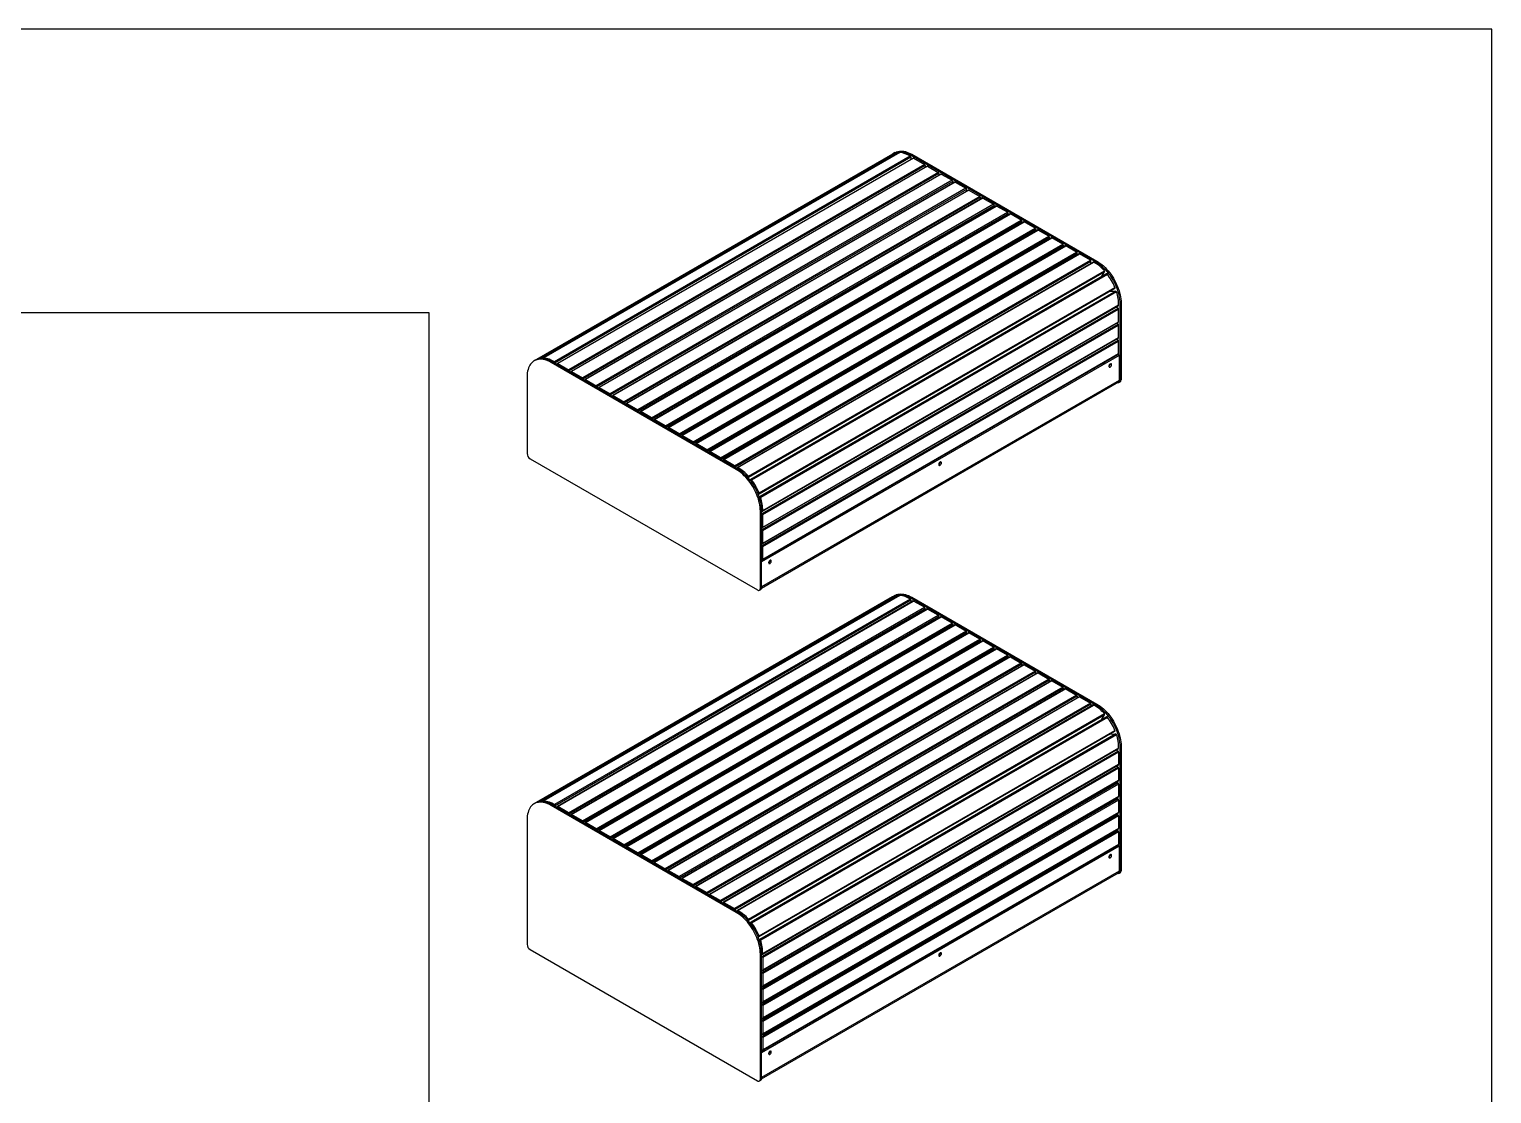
# Model space of a CAD drawing. Header units: millimetres. Extents: x 11004 to 16944, y 3085 to 7285.
# Drawn here: x 14880 to 16944, y 5783 to 7285 of the extents above; entities that cross this region are included whole.
import ezdxf

# ---------------------------------------------------------------- set-up
doc = ezdxf.new("R2010")
doc.units = ezdxf.units.MM
doc.header["$LTSCALE"] = 0.3
doc.layers.add('Nekreslit', color=6, linetype='Continuous', plot=False)

msp = doc.modelspace()

# ---------------------------------------------------------------- linework, layer by layer
for p, q in [((16098.4, 7109.2), (15596.1, 6819.2)), ((16104.4, 7111.3), (15602.1, 6821.3)), ((16105.6, 7110.2), (15603.8, 6820.5)), ((16108.4, 7111.4), (15606.1, 6821.4)), ((16108.7, 7111.4), (15606.3, 6821.4)), ((16123.7, 7106.1), (15621.3, 6816.1)), ((16124.5, 7104.7), (15622.2, 6814.7)), ((16127.8, 7103.5), (15625.5, 6813.5)), ((16128.4, 7103.4), (15626.1, 6813.4)), ((16101.9, 7111.2), (16100.2, 7110.2)), ((16105.6, 7110.2), (16105.7, 7109.8)), ((16124.2, 7107.8), (16125.9, 7108.8)), ((16124.2, 7107.8), (16385.5, 6957)), ((16124.5, 7104.7), (16124.5, 7101.6)), ((16125.9, 7108.8), (16387.2, 6957.9)), ((16128.4, 7103.4), (16143.7, 7094.6)), ((16143.7, 7094.6), (15641.3, 6804.6)), ((16144.5, 7093.1), (15642.2, 6803.2)), ((16147.3, 7092.2), (15645, 6802.2)), ((16147.9, 7092.2), (15645.6, 6802.2)), ((16163.2, 7083.3), (15660.9, 6793.4)), ((16164, 7081.9), (15661.7, 6791.9)), ((16166.8, 7081), (15664.5, 6791)), ((16167.4, 7080.9), (15665.1, 6790.9)), ((16144.5, 7093.1), (16144.5, 7090.6)), ((16147.9, 7092.2), (16163.2, 7083.3)), ((16164, 7081.9), (16164, 7079.3)), ((16167.4, 7080.9), (16182.7, 7072.1)), ((16182.7, 7072.1), (15680.4, 6782.1)), ((16183.5, 7070.6), (15681.2, 6780.6)), ((16186.3, 7069.7), (15684, 6779.7)), ((16186.9, 7069.6), (15684.6, 6779.6)), ((16202.2, 7060.8), (15699.9, 6770.8)), ((16183.5, 7070.6), (16183.5, 7068.1)), ((16186.9, 7069.6), (16202.2, 7060.8)), ((16203.1, 7059.3), (15700.7, 6769.4)), ((16205.9, 7058.4), (15703.5, 6768.4)), ((16206.5, 7058.4), (15704.1, 6768.4)), ((16221.7, 7049.5), (15719.4, 6759.6)), ((16222.6, 7048.1), (15720.2, 6758.1)), ((16225.4, 7047.2), (15723, 6757.2)), ((16226, 7047.1), (15723.6, 6757.1)), ((16203.1, 7059.3), (16203.1, 7056.8)), ((16206.5, 7058.4), (16221.7, 7049.5)), ((16222.6, 7048.1), (16222.6, 7045.5)), ((16226, 7047.1), (16241.2, 7038.3)), ((16241.2, 7038.3), (15738.9, 6748.3)), ((16242.1, 7036.8), (15739.8, 6746.8)), ((16244.9, 7035.9), (15742.6, 6745.9)), ((15743.2, 6745.8), (16245.5, 7035.8)), ((15758.4, 6737), (16260.8, 7027)), ((15759.3, 6735.5), (16261.6, 7025.5)), ((16264.4, 7024.6), (15762.1, 6734.6)), ((15762.7, 6734.6), (16265, 7024.6)), ((16242.1, 7036.8), (16242.1, 7034.3)), ((16260.8, 7027), (16245.5, 7035.8)), ((16261.6, 7023), (16261.6, 7025.5)), ((16280.3, 7015.7), (16265, 7024.6)), ((15778, 6725.8), (16280.3, 7015.7)), ((15778.8, 6724.3), (16281.1, 7014.3)), ((16283.9, 7013.3), (15781.6, 6723.4)), ((15782.2, 6723.3), (16284.5, 7013.3)), ((15797.5, 6714.5), (16299.8, 7004.5)), ((15798.3, 6713), (16300.7, 7003)), ((16303.5, 7002.1), (15801.1, 6712.1)), ((15801.7, 6712), (16304, 7002)), ((16281.1, 7011.7), (16281.1, 7014.3)), ((16299.8, 7004.5), (16284.5, 7013.3)), ((16300.7, 7000.5), (16300.7, 7003)), ((16319.3, 6993.2), (16304, 7002)), ((15817, 6703.2), (16319.3, 6993.2)), ((15817.8, 6701.7), (16320.2, 6991.7)), ((16323, 6990.8), (15820.6, 6700.8)), ((15821.2, 6700.8), (16323.6, 6990.8)), ((15836.5, 6692), (16338.8, 6981.9)), ((15837.4, 6690.5), (16339.7, 6980.5)), ((16342.5, 6979.6), (15840.2, 6689.6)), ((15840.8, 6689.5), (16343.1, 6979.5)), ((16320.2, 6989.2), (16320.2, 6991.7)), ((16338.8, 6981.9), (16323.6, 6990.8)), ((16339.7, 6977.9), (16339.7, 6980.5)), ((16358.4, 6970.7), (16343.1, 6979.5)), ((15856, 6680.7), (16358.4, 6970.7)), ((15856.9, 6679.2), (16359.2, 6969.2)), ((16362, 6968.3), (15859.7, 6678.3)), ((15860.3, 6678.2), (16362.6, 6968.2)), ((15875.5, 6669.4), (16377.9, 6959.4)), ((15876.4, 6667.9), (16378.7, 6957.9)), ((16359.2, 6966.7), (16359.2, 6969.2)), ((16377.9, 6959.4), (16362.6, 6968.2)), ((16378.7, 6954.8), (16378.7, 6957.9)), ((16385.5, 6957), (16387.2, 6957.9)), ((16382, 6956.7), (15879.7, 6666.7)), ((15880.3, 6666.7), (16382.6, 6956.6)), ((15895.3, 6654.6), (16397.6, 6944.6)), ((15895.7, 6653), (16398, 6943)), ((16400.8, 6940), (15898.5, 6650)), ((15899.5, 6649.5), (16401.9, 6939.5)), ((16393.5, 6935.8), (16398, 6943)), ((15910.2, 6629.8), (16412.5, 6919.8)), ((15910.3, 6630.9), (16412.6, 6920.9)), ((16413.6, 6915.8), (15911.3, 6625.8)), ((16405.1, 6915.5), (16413.6, 6915.8)), ((16405.6, 6915.8), (16405.7, 6915.5)), ((16414.8, 6914.7), (15912.5, 6624.7)), ((15915.1, 6605.2), (16417.5, 6895.1)), ((16417.7, 6895.7), (15915.4, 6605.7)), ((16419.4, 6898.2), (16421.1, 6899.2)), ((16419.4, 6898.2), (16419.4, 6789.4)), ((16421.1, 6899.2), (16421.1, 6790.4)), ((15914.6, 6601.8), (16416.9, 6891.8)), ((15915.4, 6600.3), (16417.7, 6890.3)), ((16416.9, 6891.8), (16414.2, 6893.3)), ((16417.7, 6872.6), (16417.7, 6890.3)), ((15914.6, 6579.2), (16416.9, 6869.2)), ((15915.2, 6582.1), (16417.5, 6872.1)), ((15915.4, 6582.7), (16417.7, 6872.6)), ((15915.4, 6577.8), (16417.7, 6867.7)), ((16416.9, 6869.2), (16414.7, 6870.5)), ((16417.7, 6850.1), (16417.7, 6867.7)), ((15914.6, 6556.7), (16416.9, 6846.7)), ((15915.2, 6559.6), (16417.5, 6849.6)), ((15915.4, 6560.1), (16417.7, 6850.1)), ((15915.4, 6555.2), (16417.7, 6845.2)), ((16416.9, 6846.7), (16414.7, 6847.9)), ((16417.7, 6827.6), (16417.7, 6845.2)), ((15594.4, 6818.3), (15592.7, 6817.3)), ((15618.4, 6815.9), (15616.7, 6814.9)), ((15878.1, 6664), (15616.7, 6814.9)), ((15879.8, 6665), (15618.4, 6815.9)), ((15622.2, 6814.7), (15622.2, 6813.7)), ((15625.2, 6812), (15625.2, 6813)), ((15626.1, 6813.4), (15641.3, 6804.6)), ((16416.9, 6826.1), (15913.7, 6535.6)), ((16418.6, 6825.1), (15913.7, 6533.7)), ((15915.2, 6537), (16417.5, 6827)), ((15915.4, 6537.6), (16417.7, 6827.6)), ((16395.2, 6814.1), (16395.7, 6813.9)), ((16395.7, 6813.9), (16396.5, 6814.3)), ((16396.5, 6814.3), (16396, 6814.6)), ((16396.1, 6814.7), (16396.2, 6814.6)), ((16396.7, 6814.4), (16396.5, 6814.4)), ((16397.4, 6815.2), (16397.3, 6815.3)), ((16397.4, 6815.2), (16397.3, 6815.3)), ((16397.4, 6815.2), (16397.5, 6815.5)), ((16401.8, 6818), (16401.8, 6817.4)), ((16402.7, 6817.9), (16402.7, 6818.5)), ((16405.9, 6811.9), (16405, 6812.4)), ((16411.3, 6823.5), (16411.8, 6823.2)), ((16411.8, 6823.2), (16412.7, 6823.7)), ((16412.7, 6823.7), (16412.2, 6823.9)), ((16418.6, 6825.1), (16416.9, 6826.1)), ((16418.6, 6825.1), (16418.6, 6789.8)), ((15582.8, 6795.3), (15582.8, 6686.5)), ((15642.2, 6803.2), (15642.2, 6802.2)), ((15644.7, 6800.7), (15644.7, 6801.7)), ((15645.6, 6802.2), (15660.9, 6793.4)), ((15661.7, 6791.9), (15661.7, 6790.9)), ((16141.3, 6789.3), (16158.3, 6799.1)), ((16380.5, 6805.7), (16380.5, 6805.1)), ((16383.2, 6806.9), (16383.5, 6806.8)), ((16383.3, 6807.3), (16383.8, 6807)), ((16384.6, 6808.1), (16384.6, 6807.5)), ((16386, 6808.9), (16386, 6808.3)), ((16386.6, 6808.6), (16386.6, 6809.2)), ((15664.2, 6789.4), (15664.2, 6790.4)), ((15665.1, 6790.9), (15680.4, 6782.1)), ((15681.2, 6780.6), (15681.2, 6779.6)), ((15683.8, 6778.2), (15683.8, 6779.2)), ((15684.6, 6779.6), (15699.9, 6770.8)), ((16418.6, 6789.8), (15913.7, 6498.4)), ((15913.7, 6496.7), (16417.6, 6787.7)), ((16418.2, 6786.7), (16419.9, 6787.6)), ((16419.4, 6789.4), (16421.1, 6790.4)), ((15700.7, 6769.4), (15700.7, 6768.4)), ((15703.3, 6766.9), (15703.3, 6767.9)), ((15704.1, 6768.4), (15719.4, 6759.6)), ((15720.2, 6758.1), (15720.2, 6757.1)), ((15722.8, 6755.6), (15722.8, 6756.6)), ((15723.6, 6757.1), (15738.9, 6748.3)), ((15739.8, 6746.8), (15739.8, 6745.8)), ((15742.3, 6745.3), (15742.3, 6744.4)), ((15758.4, 6737), (15743.2, 6745.8)), ((15759.3, 6734.6), (15759.3, 6735.5)), ((15761.8, 6734.1), (15761.8, 6733.1)), ((15778, 6725.8), (15762.7, 6734.6)), ((15778.8, 6723.3), (15778.8, 6724.3)), ((15781.4, 6722.8), (15781.4, 6721.8)), ((15797.5, 6714.5), (15782.2, 6723.3)), ((15798.3, 6712), (15798.3, 6713)), ((15800.9, 6711.5), (15800.9, 6710.6)), ((15817, 6703.2), (15801.7, 6712)), ((15817.8, 6700.8), (15817.8, 6701.7)), ((15820.4, 6700.3), (15820.4, 6699.3)), ((15836.5, 6692), (15821.2, 6700.8)), ((15837.4, 6689.5), (15837.4, 6690.5)), ((15839.9, 6689), (15839.9, 6688)), ((15856, 6680.7), (15840.8, 6689.5)), ((15587, 6679.2), (15907.8, 6494)), ((15856.9, 6678.2), (15856.9, 6679.2)), ((15859.4, 6677.7), (15859.4, 6676.8)), ((15875.5, 6669.4), (15860.3, 6678.2)), ((15876.4, 6667), (15876.4, 6667.9)), ((16145.6, 6669.8), (16145.9, 6669.6)), ((16145.7, 6670.1), (16145.9, 6670)), ((16145.9, 6670.2), (16145.9, 6669.7)), ((16146.4, 6670), (16146.4, 6670.5)), ((16155.1, 6675.5), (16155.6, 6675.2)), ((16155.6, 6675.2), (16156.4, 6675.7)), ((16156.4, 6675.7), (16155.9, 6676)), ((16156.1, 6676.1), (16156.3, 6675.9)), ((16157.5, 6676.9), (16157.4, 6676.9)), ((16157.5, 6676.9), (16157.4, 6676.9)), ((16161.7, 6679.4), (16161.7, 6678.8)), ((16162.6, 6679.3), (16162.6, 6679.8)), ((16165.7, 6673.3), (16164.9, 6673.8)), ((16171.2, 6684.8), (16171.7, 6684.5)), ((16171.7, 6684.5), (16172.5, 6685)), ((16172.5, 6685), (16172, 6685.3)), ((15879.8, 6665), (15878.1, 6664)), ((15879.4, 6666.2), (15879.4, 6665.2)), ((15895, 6652), (15895.7, 6653)), ((15897.5, 6649), (15897.9, 6649.2)), ((15898.3, 6649.9), (15897.7, 6648.8)), ((16140.3, 6667), (16140.3, 6666.5)), ((15908.7, 6629.7), (15910, 6629.7)), ((15909.1, 6629.7), (15908.8, 6629.5)), ((15910.1, 6625.8), (15911.3, 6625.8)), ((15913.7, 6606.2), (15912, 6605.2)), ((15913.7, 6497.5), (15913.7, 6606.2)), ((15912, 6496.5), (15912, 6605.2)), ((15914.5, 6605.2), (15913.7, 6605.7)), ((15914.6, 6601.8), (15913.7, 6602.3)), ((15915.4, 6582.7), (15915.4, 6600.3)), ((15913.7, 6582.7), (15914.6, 6582.2)), ((15914.6, 6579.2), (15913.7, 6579.7)), ((15915.4, 6560.1), (15915.4, 6577.8)), ((15913.7, 6560.1), (15914.6, 6559.6)), ((15914.6, 6556.7), (15913.7, 6557.2)), ((15915.4, 6537.6), (15915.4, 6555.2)), ((15931, 6546.2), (15931.5, 6545.9)), ((15931.5, 6545.9), (15932.4, 6546.4)), ((15932.4, 6546.4), (15931.9, 6546.7)), ((15913.7, 6537.6), (15914.6, 6537.1)), ((15913.7, 6537.6), (15915.4, 6536.6)), ((15915.4, 6536.6), (15916.3, 6537.1)), ((15916.3, 6537.1), (15915.8, 6537.4)), ((15915.9, 6537.4), (15916, 6537.3)), ((15916.4, 6537.2), (15916.2, 6537.1)), ((15917.2, 6538), (15917, 6538.1)), ((15917.2, 6538), (15917, 6538.1)), ((15917.2, 6538), (15917.2, 6538.2)), ((15921.6, 6540.7), (15921.6, 6540.2)), ((15922.4, 6540.6), (15922.4, 6541.2)), ((15925.6, 6534.6), (15924.7, 6535.1)), ((16098.4, 6484.2), (15596.1, 6194.2)), ((16104.4, 6486.2), (15602.1, 6196.2)), ((16105.6, 6485.2), (15603.8, 6195.5)), ((16108.4, 6486.3), (15606.1, 6196.3)), ((16108.7, 6486.4), (15606.3, 6196.4)), ((15910.8, 6493.7), (15912.5, 6494.7)), ((15913.7, 6497.5), (15912, 6496.5)), ((16101.9, 6486.2), (16100.2, 6485.2)), ((16105.6, 6485.2), (16105.7, 6484.8)), ((16124.2, 6482.8), (16125.9, 6483.8)), ((16124.2, 6482.8), (16385.5, 6331.9)), ((16125.9, 6483.8), (16387.2, 6332.9)), ((16123.7, 6481.1), (15621.3, 6191.1)), ((16124.5, 6479.6), (15622.2, 6189.6)), ((16127.8, 6478.5), (15625.5, 6188.5)), ((15626.1, 6188.4), (16128.4, 6478.4)), ((15641.3, 6179.6), (16143.7, 6469.6)), ((15642.2, 6178.1), (16144.5, 6468.1)), ((16147.3, 6467.2), (15645, 6177.2)), ((15645.6, 6177.1), (16147.9, 6467.1)), ((16124.5, 6479.6), (16124.5, 6476.6)), ((16143.7, 6469.6), (16128.4, 6478.4)), ((16144.5, 6465.6), (16144.5, 6468.1)), ((16163.2, 6458.3), (16147.9, 6467.1)), ((15660.9, 6168.3), (16163.2, 6458.3)), ((15661.7, 6166.9), (16164, 6456.8)), ((16166.8, 6455.9), (15664.5, 6165.9)), ((15665.1, 6165.9), (16167.4, 6455.9)), ((15680.4, 6157.1), (16182.7, 6447)), ((15681.2, 6155.6), (16183.5, 6445.6)), ((16186.3, 6444.7), (15684, 6154.7)), ((15684.6, 6154.6), (16186.9, 6444.6)), ((16164, 6454.3), (16164, 6456.8)), ((16182.7, 6447), (16167.4, 6455.9)), ((16183.5, 6443), (16183.5, 6445.6)), ((16202.2, 6435.8), (16186.9, 6444.6)), ((15699.9, 6145.8), (16202.2, 6435.8)), ((15700.7, 6144.3), (16203.1, 6434.3)), ((16205.9, 6433.4), (15703.5, 6143.4)), ((15704.1, 6143.3), (16206.5, 6433.3)), ((15719.4, 6134.5), (16221.7, 6424.5)), ((15720.2, 6133.1), (16222.6, 6423)), ((16225.4, 6422.1), (15723, 6132.1)), ((15723.6, 6132.1), (16226, 6422.1)), ((16203.1, 6431.8), (16203.1, 6434.3)), ((16221.7, 6424.5), (16206.5, 6433.3)), ((16222.6, 6420.5), (16222.6, 6423)), ((16241.2, 6413.2), (16226, 6422.1)), ((15738.9, 6123.3), (16241.2, 6413.2)), ((15739.8, 6121.8), (16242.1, 6411.8)), ((16244.9, 6410.9), (15742.6, 6120.9)), ((15743.2, 6120.8), (16245.5, 6410.8)), ((15758.4, 6112), (16260.8, 6402)), ((15759.3, 6110.5), (16261.6, 6400.5)), ((16264.4, 6399.6), (15762.1, 6109.6)), ((16265, 6399.5), (15762.7, 6109.5)), ((16242.1, 6409.2), (16242.1, 6411.8)), ((16260.8, 6402), (16245.5, 6410.8)), ((16261.6, 6398), (16261.6, 6400.5)), ((16265, 6399.5), (16280.3, 6390.7)), ((16280.3, 6390.7), (15777.9, 6100.7)), ((16281.1, 6389.2), (15778.8, 6099.3)), ((16283.9, 6388.3), (15781.6, 6098.3)), ((16284.5, 6388.3), (15782.2, 6098.3)), ((16299.8, 6379.4), (15797.5, 6089.5)), ((16281.1, 6389.2), (16281.1, 6386.7)), ((16284.5, 6388.3), (16299.8, 6379.4)), ((16300.6, 6378), (15798.3, 6088)), ((16303.4, 6377.1), (15801.1, 6087.1)), ((16304, 6377), (15801.7, 6087)), ((16319.3, 6368.2), (15817, 6078.2)), ((16320.2, 6366.7), (15817.8, 6076.7)), ((16323, 6365.8), (15820.6, 6075.8)), ((16323.6, 6365.7), (15821.2, 6075.7)), ((16300.6, 6378), (16300.6, 6375.4)), ((16304, 6377), (16319.3, 6368.2)), ((16320.2, 6366.7), (16320.2, 6364.2)), ((16323.6, 6365.7), (16338.8, 6356.9)), ((16338.8, 6356.9), (15836.5, 6066.9)), ((16339.7, 6355.4), (15837.3, 6065.5)), ((16342.5, 6354.5), (15840.1, 6064.5)), ((16343.1, 6354.5), (15840.7, 6064.5)), ((16358.3, 6345.6), (15856, 6055.7)), ((16359.2, 6344.2), (15856.9, 6054.2)), ((16362, 6343.3), (15859.7, 6053.3)), ((16362.6, 6343.2), (15860.3, 6053.2)), ((16339.7, 6355.4), (16339.7, 6352.9)), ((16343.1, 6354.5), (16358.3, 6345.6)), ((16359.2, 6344.2), (16359.2, 6341.6)), ((16362.6, 6343.2), (16377.9, 6334.4)), ((16377.9, 6334.4), (15875.5, 6044.4)), ((16378.7, 6332.9), (15876.4, 6042.9)), ((16382, 6331.7), (15879.7, 6041.7)), ((15880.2, 6041.6), (16382.6, 6331.6)), ((15895.3, 6029.6), (16397.6, 6319.6)), ((15895.7, 6028), (16398, 6318)), ((16378.7, 6332.9), (16378.7, 6329.8)), ((16385.5, 6331.9), (16387.2, 6332.9)), ((16393.4, 6310.7), (16398, 6318)), ((16400.8, 6315), (15898.5, 6025)), ((15899.5, 6024.5), (16401.8, 6314.5)), ((15910.2, 6004.8), (16412.5, 6294.7)), ((15910.3, 6005.9), (16412.6, 6295.9)), ((16413.6, 6290.9), (15911.3, 6000.9)), ((16414.8, 6289.8), (15912.5, 5999.8)), ((16405.4, 6290.6), (16413.6, 6290.9)), ((16416.9, 6266.7), (15914.6, 5976.7)), ((15915.1, 5980.3), (16417.5, 6270.3)), ((16417.7, 6270.8), (15915.4, 5980.8)), ((16417.7, 6265.3), (15915.4, 5975.3)), ((16414.1, 6268.3), (16416.9, 6266.7)), ((16417.7, 6265.3), (16417.7, 6247.6)), ((16419.4, 6273.1), (16421.1, 6274.1)), ((16419.4, 6273.1), (16419.4, 6096.8)), ((16421.1, 6274.1), (16421.1, 6097.7)), ((16416.9, 6244.2), (15914.6, 5954.2)), ((15915.2, 5957.1), (16417.5, 6247.1)), ((16417.7, 6247.6), (15915.4, 5957.6)), ((16417.7, 6242.7), (15915.4, 5952.7)), ((16414.7, 6245.5), (16416.9, 6244.2)), ((16417.7, 6242.7), (16417.7, 6225.1)), ((16416.9, 6221.7), (15914.6, 5931.7)), ((15915.2, 5934.5), (16417.5, 6224.5)), ((16417.7, 6225.1), (15915.4, 5935.1)), ((16417.7, 6220.2), (15915.4, 5930.2)), ((16414.7, 6222.9), (16416.9, 6221.7)), ((16417.7, 6220.2), (16417.7, 6202.5)), ((15594.4, 6193.2), (15592.7, 6192.2)), ((16416.9, 6199.1), (15914.6, 5909.1)), ((15915.2, 5912), (16417.5, 6202)), ((16417.7, 6202.5), (15915.4, 5912.6)), ((16417.7, 6197.6), (15915.4, 5907.7)), ((16414.7, 6200.4), (16416.9, 6199.1)), ((16417.7, 6197.6), (16417.7, 6180)), ((15618.4, 6190.8), (15616.7, 6189.9)), ((15878.1, 6039), (15616.7, 6189.9)), ((15879.8, 6040), (15618.4, 6190.8)), ((15622.2, 6189.6), (15622.2, 6188.7)), ((15625.2, 6187.9), (15625.2, 6186.9)), ((15641.3, 6179.6), (15626.1, 6188.4)), ((15642.2, 6177.1), (15642.2, 6178.1)), ((15644.7, 6176.6), (15644.7, 6175.7)), ((15660.9, 6168.3), (15645.6, 6177.1)), ((16416.9, 6176.6), (15914.6, 5886.6)), ((15915.2, 5889.5), (16417.5, 6179.5)), ((16417.7, 6180), (15915.4, 5890)), ((16417.7, 6175.1), (15915.4, 5885.1)), ((16414.7, 6177.8), (16416.9, 6176.6)), ((16417.7, 6175.1), (16417.7, 6157.5)), ((15582.8, 6170.3), (15582.8, 5993.9)), ((15661.7, 6165.9), (15661.7, 6166.9)), ((15664.2, 6165.4), (15664.2, 6164.4)), ((15680.4, 6157.1), (15665.1, 6165.9)), ((15681.2, 6154.6), (15681.2, 6155.6)), ((15683.8, 6154.1), (15683.8, 6153.1)), ((15699.9, 6145.8), (15684.6, 6154.6)), ((16416.9, 6154), (15914.6, 5864.1)), ((15915.2, 5866.9), (16417.5, 6156.9)), ((16417.7, 6157.5), (15915.4, 5867.5)), ((16417.7, 6152.6), (15915.4, 5862.6)), ((16414.7, 6155.3), (16416.9, 6154)), ((16417.7, 6152.6), (16417.7, 6134.9)), ((15700.7, 6143.3), (15700.7, 6144.3)), ((15703.3, 6142.8), (15703.3, 6141.9)), ((15719.4, 6134.5), (15704.1, 6143.3)), ((15720.2, 6132.1), (15720.2, 6133.1)), ((15722.8, 6131.6), (15722.8, 6130.6)), ((15738.9, 6123.3), (15723.6, 6132.1)), ((16416.9, 6133.5), (15913.7, 5843)), ((16418.6, 6132.5), (15913.7, 5841)), ((15915.2, 5844.4), (16417.5, 6134.4)), ((16417.7, 6134.9), (15915.4, 5844.9)), ((16412.6, 6131), (16412.1, 6131.3)), ((16418.6, 6132.5), (16416.9, 6133.5)), ((16418.6, 6132.5), (16418.6, 6097.2)), ((15739.8, 6120.8), (15739.8, 6121.8)), ((15742.3, 6120.3), (15742.3, 6119.3)), ((15758.4, 6112), (15743.2, 6120.8)), ((15759.3, 6109.5), (15759.3, 6110.5)), ((16380.5, 6113), (16380.5, 6112.4)), ((16383.2, 6114.3), (16383.4, 6114.2)), ((16383.3, 6114.6), (16383.8, 6114.4)), ((16384.6, 6115.4), (16384.6, 6114.9)), ((16386, 6116.2), (16386, 6115.6)), ((16386.5, 6116), (16386.5, 6116.5)), ((16395.2, 6121.5), (16395.7, 6121.2)), ((16395.7, 6121.2), (16396.5, 6121.7)), ((16396.5, 6121.7), (16396, 6122)), ((16396.1, 6122), (16396.2, 6121.9)), ((16397.4, 6122.6), (16397.3, 6122.7)), ((16397.4, 6122.6), (16397.3, 6122.7)), ((16397.4, 6122.6), (16397.5, 6122.8)), ((16401.8, 6125.3), (16401.8, 6124.8)), ((16402.7, 6125.3), (16402.7, 6125.8)), ((16405.9, 6119.3), (16405, 6119.8)), ((16411.3, 6130.8), (16411.8, 6130.5)), ((16411.8, 6130.5), (16412.6, 6131)), ((15761.8, 6108.1), (15761.8, 6109)), ((15762.7, 6109.5), (15777.9, 6100.7)), ((15778.8, 6099.3), (15778.8, 6098.3)), ((15781.3, 6096.8), (15781.3, 6097.8)), ((15782.2, 6098.3), (15797.5, 6089.5)), ((16418.6, 6097.2), (15913.7, 5805.8)), ((15913.7, 5804.1), (16417.6, 6095)), ((16418.2, 6094), (16419.9, 6095)), ((16419.4, 6096.8), (16421.1, 6097.7)), ((15798.3, 6088), (15798.3, 6087)), ((15800.9, 6085.5), (15800.9, 6086.5)), ((15801.7, 6087), (15817, 6078.2)), ((15817.8, 6076.7), (15817.8, 6075.7)), ((15820.4, 6074.3), (15820.4, 6075.3)), ((15821.2, 6075.7), (15836.5, 6066.9)), ((15837.3, 6065.5), (15837.3, 6064.5)), ((15839.9, 6063), (15839.9, 6064)), ((15840.7, 6064.5), (15856, 6055.7)), ((15856.9, 6054.2), (15856.9, 6053.2)), ((15859.4, 6051.7), (15859.4, 6052.7)), ((15860.3, 6053.2), (15875.5, 6044.4)), ((15876.4, 6042.9), (15876.4, 6041.9)), ((15879.8, 6040), (15878.1, 6039)), ((15879.4, 6041.1), (15879.4, 6040.2)), ((15895, 6027), (15895.7, 6028)), ((15897.5, 6024), (15897.9, 6024.2)), ((15898.3, 6024.8), (15897.7, 6023.8)), ((15908.7, 6004.6), (15910, 6004.7)), ((15908.8, 6004.6), (15908.7, 6004.6)), ((15910.1, 6000.9), (15911.3, 6000.9)), ((16161.7, 5986.7), (16161.7, 5986.1)), ((16162.5, 5986.6), (16162.5, 5987.2)), ((16171.2, 5992.2), (16171.7, 5991.9)), ((16171.7, 5991.9), (16172.5, 5992.4)), ((16172.5, 5992.4), (16172, 5992.7)), ((15587, 5986.5), (15907.8, 5801.4)), ((15913.7, 5981.2), (15912, 5980.2)), ((15912, 5803.8), (15912, 5980.2)), ((15913.7, 5804.8), (15913.7, 5981.2)), ((15914.5, 5980.3), (15913.7, 5980.8)), ((15913.7, 5977.2), (15914.6, 5976.7)), ((15915.4, 5975.3), (15915.4, 5957.6)), ((16133.7, 5970.3), (16134, 5970.1)), ((16133.8, 5970.6), (16134.3, 5970.3)), ((16135.2, 5971.4), (16135.2, 5970.8)), ((16145.9, 5977.6), (16145.9, 5977)), ((16146.4, 5977.3), (16146.4, 5977.9)), ((16155, 5982.9), (16155.5, 5982.6)), ((16155.5, 5982.6), (16156.4, 5983.1)), ((16156.4, 5983.1), (16155.9, 5983.4)), ((16156.2, 5983.5), (16156.7, 5983.5)), ((16156.7, 5983.5), (16156.4, 5983.6)), ((16156.7, 5983.5), (16156.4, 5983.6)), ((16156.7, 5983.5), (16157.1, 5984)), ((16165.7, 5980.6), (16164.9, 5981.1)), ((15914.6, 5957.1), (15913.7, 5957.6)), ((15913.7, 5954.7), (15914.6, 5954.2)), ((15915.4, 5952.7), (15915.4, 5935.1)), ((15914.6, 5934.6), (15913.7, 5935.1)), ((15913.7, 5932.1), (15914.6, 5931.7)), ((15915.4, 5930.2), (15915.4, 5912.6)), ((15914.6, 5912.1), (15913.7, 5912.5)), ((15913.7, 5909.6), (15914.6, 5909.1)), ((15915.4, 5907.7), (15915.4, 5890)), ((15914.6, 5889.5), (15913.7, 5890)), ((15913.7, 5887.1), (15914.6, 5886.6)), ((15915.4, 5885.1), (15915.4, 5867.5)), ((15914.6, 5867), (15913.7, 5867.5)), ((15913.7, 5864.5), (15914.6, 5864.1)), ((15914.6, 5844.5), (15913.7, 5844.9)), ((15913.7, 5844.9), (15915.4, 5844)), ((15915.4, 5862.6), (15915.4, 5844.9)), ((15915.4, 5844), (15916.3, 5844.5)), ((15915.8, 5844.8), (15915.9, 5844.7)), ((15916.3, 5844.5), (15915.8, 5844.7)), ((15917.2, 5845.4), (15917, 5845.5)), ((15917.2, 5845.4), (15917, 5845.5)), ((15917.2, 5845.4), (15917.2, 5845.6)), ((15921.6, 5848.1), (15921.6, 5847.5)), ((15922.4, 5848), (15922.4, 5848.6)), ((15925.6, 5842), (15924.7, 5842.5)), ((15931, 5853.6), (15931.5, 5853.3)), ((15931.5, 5853.3), (15932.4, 5853.8)), ((15932.4, 5853.8), (15931.9, 5854.1)), ((15910.8, 5801.1), (15912.5, 5802.1)), ((15913.7, 5804.8), (15912, 5803.8))]:
    msp.add_line(p, q)
at = {"flags": 128}
for points in [[(16099.3, 7109.7), (16099.3, 7109.7), (16101, 7110.7), (16102.7, 7111.4), (16104.6, 7112), (16106.5, 7112.3), (16108.5, 7112.5), (16110.6, 7112.4), (16112.8, 7112.1), (16115, 7111.7), (16117.2, 7111), (16119.5, 7110.1), (16121.8, 7109.1), (16124.2, 7107.8)], [(16101.9, 7111.2), (16102.7, 7111.6), (16104.4, 7112.4), (16106.3, 7112.9), (16108.2, 7113.3), (16110.2, 7113.4), (16112.3, 7113.4), (16114.5, 7113.1), (16116.7, 7112.6), (16118.9, 7112), (16121.2, 7111.1), (16123.5, 7110.1), (16125.9, 7108.8)], [(16108.4, 7111.4), (16108.5, 7111.4), (16108.7, 7111.4)], [(16385.5, 6957), (16387.8, 6955.5), (16390.1, 6953.9), (16392.4, 6952.2), (16394.7, 6950.2), (16396.9, 6948.1), (16399, 6945.9), (16401.1, 6943.6), (16403.1, 6941.1), (16405.1, 6938.5), (16406.9, 6935.8), (16408.7, 6933), (16410.3, 6930.2), (16411.8, 6927.3), (16413.2, 6924.4), (16414.5, 6921.4), (16415.6, 6918.4), (16416.6, 6915.4), (16417.5, 6912.4), (16418.2, 6909.5), (16418.7, 6906.6), (16419.1, 6903.7), (16419.4, 6900.9), (16419.4, 6898.2)], [(16387.2, 6957.9), (16389.5, 6956.5), (16391.8, 6954.9), (16394.1, 6953.1), (16396.4, 6951.2), (16398.6, 6949.1), (16400.7, 6946.9), (16402.8, 6944.5), (16404.8, 6942.1), (16406.8, 6939.5), (16408.6, 6936.8), (16410.4, 6934), (16412, 6931.2), (16413.5, 6928.3), (16414.9, 6925.3), (16416.2, 6922.4), (16417.3, 6919.4), (16418.3, 6916.4), (16419.2, 6913.4), (16419.9, 6910.5), (16420.4, 6907.5), (16420.8, 6904.7), (16421.1, 6901.9), (16421.1, 6899.2)], [(16393.8, 6936.2), (16393.8, 6936.2), (16393.9, 6936)], [(16401.9, 6939.5), (16401.7, 6939.7), (16401.5, 6939.9), (16401.4, 6940), (16401.2, 6940), (16401, 6940.1), (16400.9, 6940), (16400.8, 6940)], [(16412.5, 6919.8), (16412.6, 6919.8), (16412.7, 6919.9), (16412.7, 6920.1), (16412.7, 6920.3), (16412.7, 6920.5), (16412.7, 6920.7), (16412.6, 6920.9)], [(15616.7, 6814.9), (15614.4, 6816.2), (15612.1, 6817.2), (15609.8, 6818.1), (15607.6, 6818.7), (15605.4, 6819.2), (15603.2, 6819.5), (15601.1, 6819.5), (15599.1, 6819.4), (15597.2, 6819), (15595.3, 6818.5), (15593.6, 6817.7), (15591.9, 6816.8), (15590.4, 6815.6), (15589, 6814.3), (15587.7, 6812.8), (15586.6, 6811.1), (15585.6, 6809.3), (15584.8, 6807.3), (15584.1, 6805.2), (15583.5, 6802.9), (15583.1, 6800.5), (15582.9, 6797.9), (15582.8, 6795.3)], [(15618.4, 6815.9), (15616.1, 6817.1), (15613.8, 6818.2), (15611.5, 6819.1), (15609.3, 6819.7), (15607.1, 6820.2), (15604.9, 6820.4), (15602.8, 6820.5), (15600.8, 6820.4), (15598.9, 6820), (15597, 6819.5), (15595.3, 6818.7), (15594.4, 6818.3)], [(15605.9, 6820.3), (15605.9, 6820.5), (15605.8, 6820.8), (15605.8, 6820.9), (15605.9, 6821.1), (15606, 6821.3), (15606.1, 6821.4), (15606.2, 6821.4), (15606.3, 6821.4)], [(16397.4, 6815.2), (16397.4, 6815.2), (16397.4, 6815.2), (16397.4, 6815.2), (16397.4, 6815.2), (16397.4, 6815.2), (16397.4, 6815.2), (16397.4, 6815.2), (16397.4, 6815.2)], [(16397.5, 6814.9), (16397.8, 6815.2), (16398.1, 6815.8)], [(16407.8, 6812), (16407.7, 6812.6), (16407.5, 6813), (16407.1, 6813.3), (16406.7, 6813.4), (16406.1, 6813.3), (16405.6, 6812.9), (16405.1, 6812.5), (16404.6, 6811.9), (16404.3, 6811.2), (16404, 6810.5), (16404, 6809.8), (16404, 6809.2), (16404.3, 6808.8), (16404.6, 6808.5), (16405.1, 6808.5), (16405.6, 6808.6), (16406.1, 6808.9), (16406.7, 6809.4), (16407.1, 6810), (16407.5, 6810.7), (16407.7, 6811.4), (16407.8, 6812)], [(16419.4, 6789.4), (16419.4, 6788.5), (16419.1, 6787.7), (16418.7, 6787.1), (16418.2, 6786.7), (16417.6, 6786.4), (16416.8, 6786.4), (16416, 6786.6), (16415.9, 6786.6)], [(16156.6, 6675.8), (16156.4, 6675.8), (16156.4, 6675.7)], [(16157.4, 6676.3), (16157.6, 6676.6), (16157.9, 6677.1)], [(16157.5, 6676.9), (16157.5, 6676.9), (16157.5, 6676.9), (16157.5, 6676.9), (16157.5, 6676.9), (16157.5, 6676.9), (16157.5, 6676.9), (16157.5, 6676.9), (16157.5, 6676.9)], [(16167.6, 6673.4), (16167.6, 6674), (16167.3, 6674.4), (16167, 6674.7), (16166.5, 6674.8), (16166, 6674.6), (16165.5, 6674.3), (16164.9, 6673.8), (16164.5, 6673.2), (16164.1, 6672.6), (16163.9, 6671.9), (16163.8, 6671.2), (16163.9, 6670.6), (16164.1, 6670.2), (16164.5, 6669.9), (16164.9, 6669.8), (16165.5, 6670), (16166, 6670.3), (16166.5, 6670.7), (16167, 6671.3), (16167.3, 6672), (16167.6, 6672.7), (16167.6, 6673.4)], [(15912, 6605.2), (15911.9, 6608), (15911.7, 6610.8), (15911.3, 6613.6), (15910.8, 6616.5), (15910.1, 6619.5), (15909.2, 6622.5), (15908.2, 6625.5), (15907.1, 6628.5), (15905.8, 6631.4), (15904.4, 6634.4), (15902.9, 6637.3), (15901.2, 6640.1), (15899.5, 6642.9), (15897.7, 6645.6), (15895.7, 6648.1), (15893.7, 6650.6), (15891.6, 6653), (15889.4, 6655.2), (15887.2, 6657.3), (15885, 6659.2), (15882.7, 6661), (15880.4, 6662.6), (15878.1, 6664)], [(15913.7, 6606.2), (15913.6, 6608.9), (15913.4, 6611.7), (15913, 6614.6), (15912.5, 6617.5), (15911.8, 6620.5), (15910.9, 6623.5), (15909.9, 6626.5), (15908.8, 6629.4), (15907.5, 6632.4), (15906.1, 6635.4), (15904.6, 6638.3), (15902.9, 6641.1), (15901.2, 6643.9), (15899.4, 6646.5), (15897.4, 6649.1), (15895.4, 6651.6), (15893.3, 6654), (15891.1, 6656.2), (15888.9, 6658.3), (15886.7, 6660.2), (15884.4, 6662), (15882.1, 6663.6), (15879.8, 6665)], [(15899.5, 6649.5), (15899.4, 6649.7), (15899.2, 6649.9), (15899, 6650), (15898.9, 6650.1), (15898.7, 6650.1), (15898.6, 6650.1), (15898.4, 6650), (15898.3, 6649.9)], [(15910, 6629.7), (15910.1, 6629.8), (15910.2, 6629.8), (15910.3, 6629.9), (15910.4, 6630.1), (15910.4, 6630.3), (15910.4, 6630.5), (15910.4, 6630.7), (15910.3, 6630.9)], [(15917.2, 6537.6), (15917.5, 6538.1), (15917.8, 6538.6)], [(15917.2, 6538), (15917.2, 6538), (15917.2, 6538), (15917.2, 6538), (15917.2, 6538), (15917.2, 6538), (15917.2, 6538), (15917.2, 6538), (15917.2, 6538)], [(15927.5, 6534.8), (15927.4, 6535.3), (15927.2, 6535.8), (15926.8, 6536.1), (15926.4, 6536.1), (15925.9, 6536), (15925.3, 6535.7), (15924.8, 6535.2), (15924.3, 6534.6), (15924, 6533.9), (15923.8, 6533.2), (15923.7, 6532.6), (15923.8, 6532), (15924, 6531.5), (15924.3, 6531.3), (15924.8, 6531.2), (15925.3, 6531.3), (15925.9, 6531.6), (15926.4, 6532.1), (15926.8, 6532.7), (15927.2, 6533.4), (15927.4, 6534.1), (15927.5, 6534.8)], [(15907.8, 6494), (15908.6, 6493.7), (15909.4, 6493.5), (15910.1, 6493.5), (15910.8, 6493.7), (15911.3, 6494.2), (15911.7, 6494.8), (15911.9, 6495.6), (15912, 6496.5)], [(16099.3, 6484.7), (16099.3, 6484.7), (16101, 6485.6), (16102.7, 6486.4), (16104.6, 6486.9), (16106.5, 6487.3), (16108.5, 6487.4), (16110.6, 6487.4), (16112.8, 6487.1), (16115, 6486.6), (16117.2, 6486), (16119.5, 6485.1), (16121.8, 6484), (16124.2, 6482.8)], [(16101.9, 6486.2), (16102.7, 6486.6), (16104.4, 6487.4), (16106.3, 6487.9), (16108.2, 6488.3), (16110.2, 6488.4), (16112.3, 6488.3), (16114.5, 6488.1), (16116.7, 6487.6), (16118.9, 6486.9), (16121.2, 6486.1), (16123.5, 6485), (16125.9, 6483.8)], [(16108.4, 6486.3), (16108.5, 6486.4), (16108.7, 6486.4)], [(16385.5, 6331.9), (16387.8, 6330.5), (16390.1, 6328.9), (16392.4, 6327.1), (16394.7, 6325.2), (16396.9, 6323.1), (16399, 6320.9), (16401.1, 6318.5), (16403.1, 6316), (16405.1, 6313.5), (16406.9, 6310.8), (16408.7, 6308), (16410.3, 6305.2), (16411.8, 6302.3), (16413.2, 6299.3), (16414.5, 6296.4), (16415.6, 6293.4), (16416.6, 6290.4), (16417.5, 6287.4), (16418.2, 6284.4), (16418.7, 6281.5), (16419.1, 6278.7), (16419.4, 6275.9), (16419.4, 6273.1)], [(16387.2, 6332.9), (16389.5, 6331.5), (16391.8, 6329.9), (16394.1, 6328.1), (16396.4, 6326.2), (16398.6, 6324.1), (16400.7, 6321.9), (16402.8, 6319.5), (16404.8, 6317), (16406.8, 6314.4), (16408.6, 6311.7), (16410.4, 6309), (16412, 6306.1), (16413.5, 6303.2), (16414.9, 6300.3), (16416.2, 6297.3), (16417.3, 6294.3), (16418.3, 6291.4), (16419.2, 6288.4), (16419.9, 6285.4), (16420.4, 6282.5), (16420.8, 6279.6), (16421.1, 6276.8), (16421.1, 6274.1)], [(16393.7, 6311.2), (16393.8, 6311.1), (16393.9, 6311)], [(16401.8, 6314.5), (16401.7, 6314.7), (16401.5, 6314.8), (16401.4, 6314.9), (16401.2, 6315), (16401, 6315), (16400.9, 6315), (16400.8, 6315)], [(16405.6, 6290.8), (16405.6, 6290.8), (16405.6, 6290.7)], [(16412.5, 6294.7), (16412.5, 6294.8), (16412.6, 6294.9), (16412.7, 6295.1), (16412.7, 6295.2), (16412.7, 6295.4), (16412.7, 6295.7), (16412.6, 6295.9)], [(15616.7, 6189.9), (15614.4, 6191.1), (15612.1, 6192.2), (15609.8, 6193), (15607.6, 6193.7), (15605.4, 6194.2), (15603.2, 6194.4), (15601.1, 6194.5), (15599.1, 6194.3), (15597.2, 6194), (15595.3, 6193.4), (15593.6, 6192.7), (15591.9, 6191.7), (15590.4, 6190.6), (15589, 6189.3), (15587.7, 6187.8), (15586.6, 6186.1), (15585.6, 6184.3), (15584.8, 6182.3), (15584.1, 6180.1), (15583.5, 6177.8), (15583.1, 6175.4), (15582.9, 6172.9), (15582.8, 6170.3)], [(15618.4, 6190.8), (15616.1, 6192.1), (15613.8, 6193.2), (15611.5, 6194), (15609.3, 6194.7), (15607.1, 6195.1), (15604.9, 6195.4), (15602.8, 6195.5), (15600.8, 6195.3), (15598.9, 6195), (15597, 6194.4), (15595.3, 6193.7), (15594.4, 6193.2)], [(15605.9, 6195.3), (15605.9, 6195.5), (15605.8, 6195.7), (15605.8, 6195.9), (15605.9, 6196.1), (15606, 6196.2), (15606.1, 6196.3), (15606.2, 6196.4), (15606.3, 6196.4)], [(16396.7, 6121.8), (16396.5, 6121.7), (16396.5, 6121.7)], [(16397.4, 6122.6), (16397.4, 6122.6), (16397.4, 6122.6), (16397.4, 6122.6), (16397.4, 6122.6), (16397.4, 6122.6), (16397.4, 6122.6), (16397.4, 6122.6), (16397.4, 6122.6)], [(16397.5, 6122.3), (16397.8, 6122.6), (16398, 6123.2)], [(16407.8, 6119.4), (16407.7, 6120), (16407.5, 6120.4), (16407.1, 6120.7), (16406.6, 6120.7), (16406.1, 6120.6), (16405.6, 6120.3), (16405.1, 6119.8), (16404.6, 6119.2), (16404.2, 6118.5), (16404, 6117.8), (16403.9, 6117.2), (16404, 6116.6), (16404.2, 6116.2), (16404.6, 6115.9), (16405.1, 6115.8), (16405.6, 6115.9), (16406.1, 6116.3), (16406.6, 6116.7), (16407.1, 6117.3), (16407.5, 6118), (16407.7, 6118.7), (16407.8, 6119.4)], [(16419.4, 6096.8), (16419.4, 6095.9), (16419.1, 6095.1), (16418.7, 6094.5), (16418.2, 6094), (16417.6, 6093.8), (16416.8, 6093.8), (16416, 6093.9), (16415.8, 6094)], [(15912, 5980.2), (15911.9, 5982.9), (15911.7, 5985.7), (15911.3, 5988.6), (15910.8, 5991.5), (15910.1, 5994.5), (15909.2, 5997.4), (15908.2, 6000.4), (15907.1, 6003.4), (15905.8, 6006.4), (15904.4, 6009.3), (15902.9, 6012.2), (15901.2, 6015.1), (15899.5, 6017.8), (15897.7, 6020.5), (15895.7, 6023.1), (15893.7, 6025.6), (15891.6, 6027.9), (15889.4, 6030.2), (15887.2, 6032.3), (15885, 6034.2), (15882.7, 6036), (15880.4, 6037.6), (15878.1, 6039)], [(15913.7, 5981.2), (15913.6, 5983.9), (15913.4, 5986.7), (15913, 5989.6), (15912.5, 5992.5), (15911.8, 5995.4), (15910.9, 5998.4), (15909.9, 6001.4), (15908.8, 6004.4), (15907.5, 6007.4), (15906.1, 6010.3), (15904.6, 6013.2), (15902.9, 6016.1), (15901.2, 6018.8), (15899.4, 6021.5), (15897.4, 6024.1), (15895.4, 6026.6), (15893.3, 6028.9), (15891.1, 6031.2), (15888.9, 6033.2), (15886.7, 6035.2), (15884.4, 6036.9), (15882.1, 6038.5), (15879.8, 6040)], [(15899.5, 6024.5), (15899.4, 6024.7), (15899.2, 6024.8), (15899, 6025), (15898.9, 6025), (15898.7, 6025), (15898.5, 6025), (15898.4, 6025), (15898.3, 6024.8)], [(15910, 6004.7), (15910.1, 6004.7), (15910.2, 6004.8), (15910.3, 6004.9), (15910.4, 6005.1), (15910.4, 6005.2), (15910.4, 6005.5), (15910.3, 6005.7), (15910.3, 6005.9)], [(16156.2, 5983.2), (16156.3, 5983.2), (16156.7, 5983.4)], [(16156.6, 5983.2), (16156.5, 5983.2), (16156.3, 5983.1)], [(16156.7, 5983.5), (16156.7, 5983.5), (16156.7, 5983.5), (16156.7, 5983.5), (16156.7, 5983.5), (16156.7, 5983.5), (16156.7, 5983.5), (16156.7, 5983.5), (16156.7, 5983.5)], [(16157.4, 5983.7), (16157.8, 5984.3), (16157.9, 5984.5)], [(16167.6, 5980.8), (16167.5, 5981.3), (16167.3, 5981.8), (16167, 5982), (16166.5, 5982.1), (16166, 5982), (16165.4, 5981.7), (16164.9, 5981.2), (16164.5, 5980.6), (16164.1, 5979.9), (16163.9, 5979.2), (16163.8, 5978.6), (16163.9, 5978), (16164.1, 5977.5), (16164.5, 5977.3), (16164.9, 5977.2), (16165.4, 5977.3), (16166, 5977.6), (16166.5, 5978.1), (16167, 5978.7), (16167.3, 5979.4), (16167.5, 5980.1), (16167.6, 5980.8)], [(15916.4, 5844.6), (15916.2, 5844.5), (15916.2, 5844.5)], [(15917.2, 5845), (15917.5, 5845.4), (15917.8, 5845.9)], [(15917.2, 5845.4), (15917.2, 5845.4), (15917.2, 5845.4), (15917.2, 5845.4), (15917.2, 5845.4), (15917.2, 5845.4), (15917.2, 5845.4), (15917.2, 5845.4), (15917.2, 5845.4)], [(15927.5, 5842.1), (15927.4, 5842.7), (15927.2, 5843.1), (15926.8, 5843.4), (15926.4, 5843.5), (15925.9, 5843.4), (15925.3, 5843.1), (15924.8, 5842.6), (15924.3, 5842), (15924, 5841.3), (15923.8, 5840.6), (15923.7, 5839.9), (15923.8, 5839.3), (15924, 5838.9), (15924.3, 5838.6), (15924.8, 5838.6), (15925.3, 5838.7), (15925.9, 5839), (15926.4, 5839.5), (15926.8, 5840.1), (15927.2, 5840.8), (15927.4, 5841.5), (15927.5, 5842.1)], [(15907.8, 5801.4), (15908.6, 5801), (15909.4, 5800.8), (15910.1, 5800.9), (15910.8, 5801.1), (15911.3, 5801.5), (15911.7, 5802.1), (15911.9, 5802.9), (15912, 5803.8)]]:
    msp.add_lwpolyline(points, dxfattribs=at)
for centre, radius, start, end in [((16106.7, 7094.7), 16.7, 97.9864, 119.7828), ((16104.2, 7109.9), 1.41, 13.903, 83.1127), ((16105.5, 7078.6), 32.9, 56.539, 84.5184), ((16122.6, 7104.6), 1.85, 2.6991, 56.0907), ((16128, 7102.9), 0.604, 54.3824, 114.3071), ((16142.7, 7093.1), 1.84, 2.6055, 57.3945), ((16147.6, 7091.7), 0.604, 54.3824, 114.3071), ((16162.2, 7081.8), 1.84, 2.6055, 57.3945), ((16167.1, 7080.4), 0.604, 54.3824, 114.3071), ((16181.7, 7070.5), 1.84, 2.6055, 57.3945), ((16186.6, 7069.1), 0.604, 54.3824, 114.3071), ((16201.2, 7059.3), 1.84, 2.6055, 57.3945), ((16206.1, 7057.9), 0.604, 54.3824, 114.3071), ((16220.7, 7048), 1.84, 2.6055, 57.3945), ((16225.6, 7046.6), 0.604, 54.3824, 114.3071), ((16240.3, 7036.7), 1.84, 2.6055, 57.3945), ((16245.2, 7035.3), 0.604, 54.3824, 114.3071), ((16259.8, 7025.5), 1.84, 2.6055, 57.3945), ((16264.7, 7024.1), 0.604, 54.3824, 114.3071), ((16279.3, 7014.2), 1.84, 2.6055, 57.3945), ((16284.2, 7012.8), 0.604, 54.3824, 114.3071), ((16298.8, 7002.9), 1.84, 2.6055, 57.3945), ((16303.7, 7001.5), 0.604, 54.3824, 114.3071), ((16318.3, 6991.7), 1.84, 2.6055, 57.3945), ((16323.2, 6990.3), 0.604, 54.3824, 114.3071), ((16337.8, 6980.4), 1.84, 2.6055, 57.3945), ((16342.7, 6979), 0.604, 54.3824, 114.3071), ((16357.4, 6969.1), 1.84, 2.6055, 57.3945), ((16362.2, 6967.7), 0.604, 54.3824, 114.3071), ((16376.9, 6957.9), 1.84, 2.6055, 57.3945), ((16382.3, 6956.2), 0.584, 56.5294, 114.996), ((16354.6, 6906.3), 57.6, 41.6974, 60.9118), ((16396.6, 6943.5), 1.5, 341.2662, 47.3083), ((16336.6, 6889.4), 82.3, 22.4937, 37.5063), ((16413.3, 6914.3), 1.5, 12.6892, 78.7379), ((16360.1, 6896.6), 57.6, 359.0909, 18.3028), ((16417.1, 6895.6), 0.584, 305.0021, 3.4744), ((16415.9, 6890.2), 1.84, 2.6055, 57.3945), ((16415.9, 6867.7), 1.84, 2.6055, 57.3945), ((16417.2, 6872.6), 0.592, 305.0133, 6.2988), ((16415.9, 6845.1), 1.84, 2.6055, 57.3945), ((16417.2, 6850), 0.592, 305.0133, 6.2988), ((15604.4, 6804.8), 16.6, 97.9305, 123.3157), ((15601.9, 6820), 1.31, 24.6638, 84.1056), ((15603.2, 6788.6), 32.9, 56.539, 84.5184), ((15620.3, 6814.6), 1.85, 2.6991, 56.0907), ((15625.7, 6813), 0.524, 50.7967, 189.214), ((16398.2, 6812.5), 2.81, 104.9362, 133.8697), ((16396.3, 6815.2), 0.686, 263.8197, 263.8666), ((16395.8, 6816.5), 2.2, 284.8804, 337.1917), ((16395.9, 6816.5), 2.09, 282.2085, 336.8468), ((16395.3, 6817), 2.96, 306.2408, 334.3274), ((16402.1, 6813.1), 3.95, 297.9156, 2.0898), ((16417.2, 6827.5), 0.592, 305.0133, 6.2988), ((15640.3, 6803.1), 1.84, 2.6055, 57.3945), ((15645.2, 6801.8), 0.524, 50.7967, 189.214), ((15659.9, 6791.8), 1.84, 2.6055, 57.3945), ((16381.1, 6805.9), 0.651, 198.3385, 244.4413), ((16383.4, 6807.3), 0.434, 207.0817, 239.5957), ((15664.8, 6790.5), 0.524, 50.7967, 189.214), ((15679.4, 6780.5), 1.84, 2.6055, 57.3945), ((15684.3, 6779.2), 0.524, 50.7967, 189.214), ((16416.3, 6789.6), 2.3, 304.0564, 7.2558), ((16418.3, 6790), 2.88, 304.0564, 7.2558), ((15698.9, 6769.3), 1.84, 2.6055, 57.3945), ((15703.8, 6768), 0.524, 50.7967, 189.214), ((15718.4, 6758), 1.84, 2.6055, 57.3945), ((15723.3, 6756.7), 0.524, 50.7967, 189.214), ((15737.9, 6746.7), 1.84, 2.6055, 57.3945), ((15742.8, 6745.4), 0.524, 50.7967, 189.214), ((15757.5, 6735.5), 1.84, 2.6055, 57.3945), ((15762.4, 6734.2), 0.524, 50.7967, 189.214), ((15777, 6724.2), 1.84, 2.6055, 57.3945), ((15781.9, 6722.9), 0.524, 50.7967, 189.214), ((15796.5, 6712.9), 1.84, 2.6055, 57.3945), ((15801.4, 6711.6), 0.524, 50.7967, 189.214), ((15816, 6701.7), 1.84, 2.6055, 57.3945), ((15820.9, 6700.4), 0.524, 50.7967, 189.214), ((15835.5, 6690.4), 1.84, 2.6055, 57.3945), ((15840.4, 6689.1), 0.524, 50.7967, 189.214), ((15592, 6687), 9.22, 182.6055, 237.3945), ((15855, 6679.1), 1.84, 2.6055, 57.3945), ((15859.9, 6677.8), 0.524, 50.7967, 189.214), ((15874.5, 6667.9), 1.84, 2.6055, 57.3945), ((16145.8, 6670.2), 0.437, 205.3129, 239.5611), ((16155.8, 6677.9), 2.12, 282.6878, 336.3675), ((16155.7, 6677.9), 2.23, 285.3005, 336.7262), ((16158.7, 6674.1), 3.07, 113.415, 142.269), ((16156.1, 6676.8), 0.907, 278.6531, 278.6921), ((16155, 6678.4), 3.06, 306.7321, 333.8361), ((16162, 6674.5), 3.95, 297.9156, 2.0898), ((15879.9, 6666.2), 0.519, 53.9546, 189.6852), ((15852.2, 6616.3), 57.6, 41.6974, 60.9118), ((15894.3, 6653.5), 1.5, 341.2662, 47.3083), ((15834.2, 6599.4), 82.3, 22.4937, 37.5063), ((16141, 6667.2), 0.651, 198.3385, 244.4413), ((15911, 6624.4), 1.5, 12.6892, 78.7379), ((15857.8, 6606.6), 57.6, 359.0909, 18.3028), ((15914.9, 6605.6), 0.519, 230.3251, 6.0566), ((15913.6, 6600.2), 1.84, 2.6055, 57.3945), ((15914.9, 6582.6), 0.524, 230.7967, 9.214), ((15913.6, 6577.7), 1.84, 2.6055, 57.3945), ((15914.9, 6560), 0.524, 230.7967, 9.214), ((15913.6, 6555.1), 1.84, 2.6055, 57.3945), ((15914.9, 6537.5), 0.524, 230.7967, 9.214), ((15918, 6535.3), 2.84, 106.1029, 135.0663), ((15916, 6538), 0.708, 265.9039, 265.9499), ((15915.6, 6539.3), 2.22, 285.1121, 336.9601), ((15915.6, 6539.3), 2.1, 282.4576, 336.5978), ((15915, 6539.8), 2.97, 306.3146, 334.2537), ((15921.8, 6535.8), 3.95, 297.9156, 2.0898), ((15910.8, 6497.1), 2.96, 305.0133, 6.2988), ((16106.7, 6469.7), 16.7, 97.9864, 119.7828), ((16104.2, 6484.8), 1.41, 13.903, 83.1127), ((16105.5, 6453.6), 32.9, 56.539, 84.5184), ((16122.6, 6479.5), 1.85, 2.6991, 56.0907), ((16128, 6477.9), 0.604, 54.3824, 114.3071), ((16142.7, 6468), 1.84, 2.6055, 57.3945), ((16147.6, 6466.6), 0.604, 54.3824, 114.3071), ((16162.2, 6456.8), 1.84, 2.6055, 57.3945), ((16167.1, 6455.4), 0.604, 54.3824, 114.3071), ((16181.7, 6445.5), 1.84, 2.6055, 57.3945), ((16186.6, 6444.1), 0.604, 54.3824, 114.3071), ((16201.2, 6434.2), 1.84, 2.6055, 57.3945), ((16206.1, 6432.8), 0.604, 54.3824, 114.3071), ((16220.7, 6423), 1.84, 2.6055, 57.3945), ((16225.6, 6421.6), 0.604, 54.3824, 114.3071), ((16240.3, 6411.7), 1.84, 2.6055, 57.3945), ((16245.1, 6410.3), 0.604, 54.3824, 114.3071), ((16259.8, 6400.4), 1.84, 2.6055, 57.3945), ((16264.7, 6399), 0.604, 54.3824, 114.3071), ((16279.3, 6389.2), 1.84, 2.6055, 57.3945), ((16284.2, 6387.8), 0.604, 54.3824, 114.3071), ((16298.8, 6377.9), 1.84, 2.6055, 57.3945), ((16303.7, 6376.5), 0.604, 54.3824, 114.3071), ((16318.3, 6366.6), 1.84, 2.6055, 57.3945), ((16323.2, 6365.2), 0.604, 54.3824, 114.3071), ((16337.8, 6355.4), 1.84, 2.6055, 57.3945), ((16342.7, 6354), 0.604, 54.3824, 114.3071), ((16357.3, 6344.1), 1.84, 2.6055, 57.3945), ((16362.2, 6342.7), 0.604, 54.3824, 114.3071), ((16376.9, 6332.8), 1.84, 2.6055, 57.3945), ((16382.2, 6331.1), 0.584, 56.5294, 114.996), ((16354.6, 6281.3), 57.6, 41.6974, 60.9118), ((16396.6, 6318.5), 1.5, 341.2662, 47.3083), ((16336.5, 6264.4), 82.3, 22.4937, 37.5063), ((16413.3, 6289.5), 1.5, 12.6892, 78.7379), ((16360.1, 6271.7), 57.6, 359.0909, 18.3028), ((16415.9, 6265.2), 1.84, 2.6055, 57.3945), ((16417.1, 6270.7), 0.584, 305.0021, 3.4744), ((16415.9, 6242.6), 1.84, 2.6055, 57.3945), ((16417.2, 6247.5), 0.575, 304.0564, 7.2558), ((16415.9, 6220.1), 1.84, 2.6055, 57.3945), ((16417.2, 6225), 0.575, 304.0564, 7.2558), ((15604.4, 6179.8), 16.6, 97.9305, 123.3157), ((15601.9, 6194.9), 1.31, 24.6638, 84.1056), ((15603.2, 6163.6), 32.9, 56.539, 84.5184), ((16415.9, 6197.6), 1.84, 2.6055, 57.3945), ((16417.2, 6202.5), 0.575, 304.0564, 7.2558), ((15620.3, 6189.6), 1.85, 2.6991, 56.0907), ((15625.7, 6188), 0.524, 50.7967, 189.214), ((15640.3, 6178), 1.84, 2.6055, 57.3945), ((15645.2, 6176.7), 0.524, 50.7967, 189.214), ((16415.9, 6175), 1.84, 2.6055, 57.3945), ((16417.2, 6179.9), 0.575, 304.0564, 7.2558), ((15659.9, 6166.8), 1.84, 2.6055, 57.3945), ((15664.8, 6165.5), 0.524, 50.7967, 189.214), ((15679.4, 6155.5), 1.84, 2.6055, 57.3945), ((15684.3, 6154.2), 0.524, 50.7967, 189.214), ((16415.9, 6152.5), 1.84, 2.6055, 57.3945), ((16417.2, 6157.4), 0.575, 304.0564, 7.2558), ((15698.9, 6144.2), 1.84, 2.6055, 57.3945), ((15703.8, 6142.9), 0.524, 50.7967, 189.214), ((15718.4, 6133), 1.84, 2.6055, 57.3945), ((15723.3, 6131.7), 0.524, 50.7967, 189.214), ((16417.2, 6134.9), 0.575, 304.0564, 7.2558), ((15737.9, 6121.7), 1.84, 2.6055, 57.3945), ((15742.8, 6120.4), 0.524, 50.7967, 189.214), ((15757.4, 6110.4), 1.84, 2.6055, 57.3945), ((16381.1, 6113.2), 0.651, 198.3385, 244.4413), ((16383.4, 6114.7), 0.437, 205.3129, 239.5611), ((16398.1, 6120), 2.67, 104.6276, 135.367), ((16396.3, 6122.6), 0.697, 264.8673, 264.9137), ((16395.9, 6123.9), 2.09, 282.3339, 336.7215), ((16395.8, 6123.9), 2.21, 284.9971, 337.0751), ((16395.2, 6124.4), 3.06, 306.7192, 333.8491), ((16402.1, 6120.4), 3.95, 297.9156, 2.0898), ((15762.3, 6109.1), 0.524, 50.7967, 189.214), ((15777, 6099.2), 1.84, 2.6055, 57.3945), ((15781.9, 6097.9), 0.524, 50.7967, 189.214), ((16416.3, 6096.9), 2.3, 304.0564, 7.2558), ((16418.3, 6097.4), 2.88, 304.0564, 7.2558), ((15796.5, 6087.9), 1.84, 2.6055, 57.3945), ((15801.4, 6086.6), 0.524, 50.7967, 189.214), ((15816, 6076.6), 1.84, 2.6055, 57.3945), ((15820.9, 6075.3), 0.524, 50.7967, 189.214), ((15835.5, 6065.4), 1.84, 2.6055, 57.3945), ((15840.4, 6064.1), 0.524, 50.7967, 189.214), ((15855, 6054.1), 1.84, 2.6055, 57.3945), ((15859.9, 6052.8), 0.524, 50.7967, 189.214), ((15874.5, 6042.8), 1.84, 2.6055, 57.3945), ((15879.9, 6041.2), 0.519, 53.9546, 189.6852), ((15852.2, 5991.3), 57.6, 41.6974, 60.9118), ((15894.2, 6028.5), 1.5, 341.2662, 47.3083), ((15834.2, 5974.4), 82.3, 22.4937, 37.5063), ((15592, 5994.3), 9.22, 182.6055, 237.3945), ((15911, 5999.5), 1.5, 12.6892, 78.7379), ((15857.7, 5981.7), 57.6, 359.0909, 18.3028), ((15914.9, 5980.7), 0.519, 230.3251, 6.0566), ((15913.6, 5975.2), 1.84, 2.6055, 57.3945), ((16133.9, 5970.7), 0.437, 205.3129, 239.5611), ((16155.7, 5985.3), 2.23, 285.3326, 336.7396), ((16155.3, 5985.7), 2.73, 302.4742, 332.5819), ((16155.1, 5985.8), 2.99, 306.4223, 334.146), ((16162, 5981.8), 3.95, 297.9156, 2.0898), ((15914.9, 5957.5), 0.524, 230.7967, 9.214), ((15913.6, 5952.6), 1.84, 2.6055, 57.3945), ((15914.9, 5935), 0.524, 230.7967, 9.214), ((15913.6, 5930.1), 1.84, 2.6055, 57.3945), ((15914.9, 5912.5), 0.524, 230.7967, 9.214), ((15913.6, 5907.6), 1.84, 2.6055, 57.3945), ((15914.9, 5889.9), 0.524, 230.7967, 9.214), ((15913.6, 5885), 1.84, 2.6055, 57.3945), ((15914.9, 5867.4), 0.524, 230.7967, 9.214), ((15913.6, 5862.5), 1.84, 2.6055, 57.3945), ((15914.9, 5844.9), 0.524, 230.7967, 9.214), ((15917.8, 5842.8), 2.67, 104.6276, 135.367), ((15916, 5845.4), 0.697, 264.8673, 264.9137), ((15915.6, 5846.6), 2.09, 282.3339, 336.7215), ((15915.6, 5846.7), 2.21, 284.9971, 337.0751), ((15914.9, 5847.2), 3.06, 306.7192, 333.8491), ((15921.8, 5843.2), 3.95, 297.9156, 2.0898), ((15910.8, 5804.5), 2.96, 305.0133, 6.2988)]:
    msp.add_arc(centre, radius, start, end)
at = {"layer": 'Nekreslit'}
for points in [[(11004.4, 3085.3), (16944.4, 3085.3), (16944.4, 7285.3), (11004.4, 7285.3)], [(11404.4, 3285.3), (15444.4, 3285.3), (15444.4, 6885.3), (11404.4, 6885.3)]]:
    msp.add_lwpolyline(points, close=True, dxfattribs=at)

doc.saveas('drawing.dxf')
